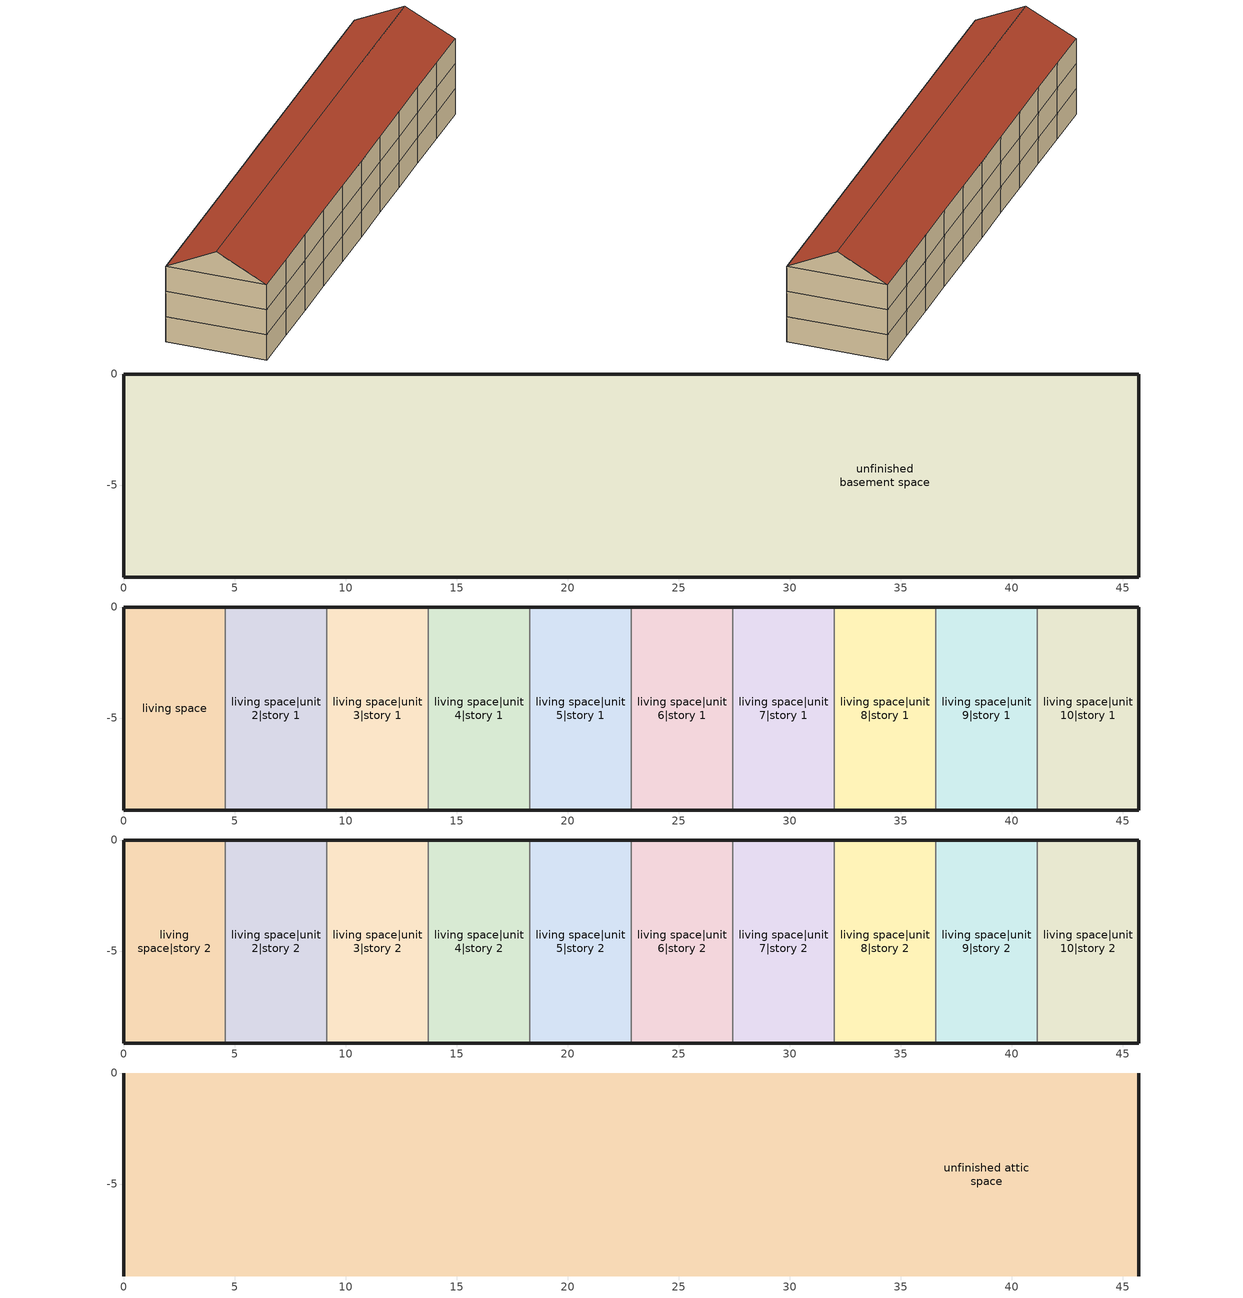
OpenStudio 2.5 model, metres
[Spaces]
unfinished basement space
 floor ground: 0,-9.14 0,0 4.57,0 4.57,-9.14 z-2.44; 4.57,-9.14 4.57,0 9.14,0 9.14,-9.14 z-2.44; 9.14,-9.14 9.14,0 13.72,0 13.72,-9.14 z-2.44; 13.72,-9.14 13.72,0 18.29,0 18.29,-9.14 z-2.44; 18.29,-9.14 18.29,0 22.86,0 22.86,-9.14 z-2.44; 22.86,-9.14 22.86,0 27.43,0 27.43,-9.14 z-2.44; 27.43,-9.14 27.43,0 32,0 32,-9.14 z-2.44; 32,-9.14 32,0 36.58,0 36.58,-9.14 z-2.44; 36.58,-9.14 36.58,0 41.15,0 41.15,-9.14 z-2.44; 41.15,-9.14 41.15,0 45.72,0 45.72,-9.14 z-2.44
 wall ground: 0,0 0,-9.14 4.57,-9.14 9.14,-9.14 13.72,-9.14 18.29,-9.14 22.86,-9.14 27.43,-9.14 32,-9.14 36.58,-9.14 41.15,-9.14 45.72,-9.14 45.72,0 41.15,0 36.58,0 32,0 27.43,0 22.86,0 18.29,0 13.72,0 9.14,0 4.57,0 0,0 z-2.44:0
living space
 floor to unfinished basement space: 0,-9.14 0,0 4.57,0 4.57,-9.14 z0
 wall outside: 4.57,0 0,0 0,-9.14 4.57,-9.14 z0:2.44
 wall to living space|unit 2|story 1: 4.57,-9.14 4.57,0 z0:2.44
living space|unit 2|story 1
 floor to unfinished basement space: 4.57,-9.14 4.57,0 9.14,0 9.14,-9.14 z0
 wall outside: 9.14,0 4.57,0 / 4.57,-9.14 9.14,-9.14 z0:2.44
 wall to living space|unit 3|story 1: 9.14,-9.14 9.14,0 z0:2.44
living space|unit 3|story 1
 floor to unfinished basement space: 9.14,-9.14 9.14,0 13.72,0 13.72,-9.14 z0
 wall outside: 13.72,0 9.14,0 / 9.14,-9.14 13.72,-9.14 z0:2.44
 wall to living space|unit 4|story 1: 13.72,-9.14 13.72,0 z0:2.44
living space|unit 4|story 1
 floor to unfinished basement space: 13.72,-9.14 13.72,0 18.29,0 18.29,-9.14 z0
 wall outside: 18.29,0 13.72,0 / 13.72,-9.14 18.29,-9.14 z0:2.44
 wall to living space|unit 5|story 1: 18.29,-9.14 18.29,0 z0:2.44
living space|unit 5|story 1
 floor to unfinished basement space: 18.29,-9.14 18.29,0 22.86,0 22.86,-9.14 z0
 wall outside: 22.86,0 18.29,0 / 18.29,-9.14 22.86,-9.14 z0:2.44
 wall to living space|unit 6|story 1: 22.86,-9.14 22.86,0 z0:2.44
living space|unit 6|story 1
 floor to unfinished basement space: 22.86,-9.14 22.86,0 27.43,0 27.43,-9.14 z0
 wall outside: 27.43,0 22.86,0 / 22.86,-9.14 27.43,-9.14 z0:2.44
 wall to living space|unit 7|story 1: 27.43,-9.14 27.43,0 z0:2.44
living space|unit 7|story 1
 floor to unfinished basement space: 27.43,-9.14 27.43,0 32,0 32,-9.14 z0
 wall outside: 32,0 27.43,0 / 27.43,-9.14 32,-9.14 z0:2.44
 wall to living space|unit 8|story 1: 32,-9.14 32,0 z0:2.44
living space|unit 8|story 1
 floor to unfinished basement space: 32,-9.14 32,0 36.58,0 36.58,-9.14 z0
 wall outside: 36.58,0 32,0 / 32,-9.14 36.58,-9.14 z0:2.44
 wall to living space|unit 9|story 1: 36.58,-9.14 36.58,0 z0:2.44
living space|unit 9|story 1
 floor to unfinished basement space: 36.58,-9.14 36.58,0 41.15,0 41.15,-9.14 z0
 wall outside: 41.15,0 36.58,0 / 36.58,-9.14 41.15,-9.14 z0:2.44
 wall to living space|unit 10|story 1: 41.15,-9.14 41.15,0 z0:2.44
living space|unit 10|story 1
 floor to unfinished basement space: 41.15,-9.14 41.15,0 45.72,0 45.72,-9.14 z0
 wall outside: 41.15,-9.14 45.72,-9.14 45.72,0 41.15,0 z0:2.44
living space|story 2
 floor to living space: 0,-9.14 0,0 4.57,0 4.57,-9.14 z2.44
 wall outside: 4.57,0 0,0 0,-9.14 4.57,-9.14 z2.44:4.88
 wall to living space|unit 2|story 2: 4.57,-9.14 4.57,0 z2.44:4.88
living space|unit 2|story 2
 floor to living space|unit 2|story 1: 4.57,-9.14 4.57,0 9.14,0 9.14,-9.14 z2.44
 wall outside: 4.57,-9.14 9.14,-9.14 / 9.14,0 4.57,0 z2.44:4.88
 wall to living space|unit 3|story 2: 9.14,-9.14 9.14,0 z2.44:4.88
living space|unit 3|story 2
 floor to living space|unit 3|story 1: 9.14,-9.14 9.14,0 13.72,0 13.72,-9.14 z2.44
 wall outside: 9.14,-9.14 13.72,-9.14 / 13.72,0 9.14,0 z2.44:4.88
 wall to living space|unit 4|story 2: 13.72,-9.14 13.72,0 z2.44:4.88
living space|unit 4|story 2
 floor to living space|unit 4|story 1: 13.72,-9.14 13.72,0 18.29,0 18.29,-9.14 z2.44
 wall outside: 13.72,-9.14 18.29,-9.14 / 18.29,0 13.72,0 z2.44:4.88
 wall to living space|unit 5|story 2: 18.29,-9.14 18.29,0 z2.44:4.88
living space|unit 5|story 2
 floor to living space|unit 5|story 1: 18.29,-9.14 18.29,0 22.86,0 22.86,-9.14 z2.44
 wall outside: 18.29,-9.14 22.86,-9.14 / 22.86,0 18.29,0 z2.44:4.88
 wall to living space|unit 6|story 2: 22.86,-9.14 22.86,0 z2.44:4.88
living space|unit 6|story 2
 floor to living space|unit 6|story 1: 22.86,-9.14 22.86,0 27.43,0 27.43,-9.14 z2.44
 wall outside: 22.86,-9.14 27.43,-9.14 / 27.43,0 22.86,0 z2.44:4.88
 wall to living space|unit 7|story 2: 27.43,-9.14 27.43,0 z2.44:4.88
living space|unit 7|story 2
 floor to living space|unit 7|story 1: 27.43,-9.14 27.43,0 32,0 32,-9.14 z2.44
 wall outside: 27.43,-9.14 32,-9.14 / 32,0 27.43,0 z2.44:4.88
 wall to living space|unit 8|story 2: 32,-9.14 32,0 z2.44:4.88
living space|unit 8|story 2
 floor to living space|unit 8|story 1: 32,-9.14 32,0 36.58,0 36.58,-9.14 z2.44
 wall outside: 32,-9.14 36.58,-9.14 / 36.58,0 32,0 z2.44:4.88
 wall to living space|unit 9|story 2: 36.58,-9.14 36.58,0 z2.44:4.88
living space|unit 9|story 2
 floor to living space|unit 9|story 1: 36.58,-9.14 36.58,0 41.15,0 41.15,-9.14 z2.44
 wall outside: 36.58,-9.14 41.15,-9.14 / 41.15,0 36.58,0 z2.44:4.88
 wall to living space|unit 10|story 2: 41.15,-9.14 41.15,0 z2.44:4.88
living space|unit 10|story 2
 floor to living space|unit 10|story 1: 41.15,-9.14 41.15,0 45.72,0 45.72,-9.14 z2.44
 wall outside: 41.15,-9.14 45.72,-9.14 45.72,0 41.15,0 z2.44:4.88
unfinished attic space
 floor to living space|unit 2|story 2: 9.14,0 9.14,-9.14 4.57,-9.14 4.57,0 z4.88
 floor to living space|unit 3|story 2: 13.72,0 13.72,-9.14 9.14,-9.14 9.14,0 z4.88
 floor to living space|story 2: 4.57,0 4.57,-9.14 0,-9.14 0,0 z4.88
 floor to living space|unit 4|story 2: 18.29,0 18.29,-9.14 13.72,-9.14 13.72,0 z4.88
 floor to living space|unit 5|story 2: 22.86,0 22.86,-9.14 18.29,-9.14 18.29,0 z4.88
 floor to living space|unit 6|story 2: 27.43,0 27.43,-9.14 22.86,-9.14 22.86,0 z4.88
 floor to living space|unit 7|story 2: 32,0 32,-9.14 27.43,-9.14 27.43,0 z4.88
 floor to living space|unit 9|story 2: 41.15,0 41.15,-9.14 36.58,-9.14 36.58,0 z4.88
 floor to living space|unit 10|story 2: 45.72,0 45.72,-9.14 41.15,-9.14 41.15,0 z4.88
 floor to living space|unit 8|story 2: 36.58,0 36.58,-9.14 32,-9.14 32,0 z4.88
 wall outside: 0,-4.57,7.16 0,0,4.88 0,-9.14,4.88; 45.72,-4.57,7.16 45.72,-9.14,4.88 45.72,0,4.88
 roof outside: 0,-4.57,7.16 45.72,-4.57,7.16 45.72,0,4.88 0,0,4.88; 45.72,-4.57,7.16 0,-4.57,7.16 0,-9.14,4.88 45.72,-9.14,4.88
[Building]
Building: Standards Number of Stories=3; Standards Number of Above Ground Stories=2; Standards Building Type=singlefamilyttached; Standards Number of Living Units=10
[Site]
Denver Intl Ap_CO_USA: Latitude {deg}=39.83; Longitude {deg}=-104.65; Time Zone {hr}=-7; Elevation {m}=1650
[ClimateZones]
Climate Zone Institution Name 2=Building America; Climate Zone Document Year 2=0; Climate Zone Value 2=Cold
[Site:WaterMainsTemperature]
Calculation Method=Correlation; Annual Average Outdoor Air Temperature {C}=10.8753; Maximum Difference In Monthly Average Outdoor Air Temperatures {deltaC}=23.1524
[Site:GroundTemperature:BuildingSurface]
6.71281, 4.94206, 4.80025, 5.64056, 9.01395, 12.3716, 15.2825, 17.1265, 17.2832, 15.7834, 12.9467, 9.69205
[Site:GroundTemperature:Deep]
10.8753, 10.8753, 10.8753, 10.8753, 10.8753, 10.8753, 10.8753, 10.8753, 10.8753, 10.8753, 10.8753, 10.8753
[ThermalZone] Use Ideal Air Loads=No
living zone; living zone|unit 2; living zone|unit 3; living zone|unit 4; living zone|unit 5; living zone|unit 6; living zone|unit 7; living zone|unit 8; living zone|unit 9; living zone|unit 10; unfinished basement zone; unfinished attic zone
[Sizing:Zone] Zone Cooling Design Supply Air Temperature Input Method=SupplyAirTemperature; Zone Cooling Design Supply Air Temperature {C}=14; Zone Cooling Design Supply Air Temperature Difference {deltaC}=11.11; Zone Heating Design Supply Air Temperature Input Method=SupplyAirTemperature; Zone Heating Design Supply Air Temperature {C}=40; Zone Heating Design Supply Air Temperature Difference {deltaC}=11.11; Zone Cooling Design Supply Air Humidity Ratio {kg-H2O/kg-air}=0.0085; Zone Heating Design Supply Air Humidity Ratio {kg-H2O/kg-air}=0.008; Cooling Design Air Flow Method=DesignDay; Heating Design Air Flow Method=DesignDay; Account for Dedicated Outdoor Air System=No; Dedicated Outdoor Air System Control Strategy=NeutralSupplyAir; Dedicated Outdoor Air Low Setpoint Temperature for Design {C}=autosize; Dedicated Outdoor Air High Setpoint Temperature for Design {C}=autosize
living zone; living zone|unit 2; living zone|unit 3; living zone|unit 4; living zone|unit 5; living zone|unit 6; living zone|unit 7; living zone|unit 8; living zone|unit 9; living zone|unit 10; unfinished basement zone; unfinished attic zone
[Space]
Name | Space Type | Thermal Zone | Building Unit
living space; living space|story 2 | Space Type 1 | living zone | unit 1
living space|unit 2|story 1; living space|unit 2|story 2 | Space Type 1 | living zone|unit 2 | unit 2
living space|unit 3|story 1; living space|unit 3|story 2 | Space Type 1 | living zone|unit 3 | unit 3
living space|unit 4|story 1; living space|unit 4|story 2 | Space Type 1 | living zone|unit 4 | unit 4
living space|unit 5|story 1; living space|unit 5|story 2 | Space Type 1 | living zone|unit 5 | unit 5
living space|unit 6|story 1; living space|unit 6|story 2 | Space Type 1 | living zone|unit 6 | unit 6
living space|unit 7|story 1; living space|unit 7|story 2 | Space Type 1 | living zone|unit 7 | unit 7
living space|unit 8|story 1; living space|unit 8|story 2 | Space Type 1 | living zone|unit 8 | unit 8
living space|unit 9|story 1; living space|unit 9|story 2 | Space Type 1 | living zone|unit 9 | unit 9
living space|unit 10|story 1; living space|unit 10|story 2 | Space Type 1 | living zone|unit 10 | unit 10
unfinished basement space | Space Type 2 | unfinished basement zone
unfinished attic space | Space Type 3 | unfinished attic zone
[SpaceType]
Name | Standards Space Type
Space Type 1 | living
Space Type 2 | unfinished basement
Space Type 3 | unfinished attic
[BuildingUnit] Building Unit Type=Residential
unit 1; unit 2; unit 3; unit 4; unit 5; unit 6; unit 7; unit 8; unit 9; unit 10; EPWWeatherInfo
